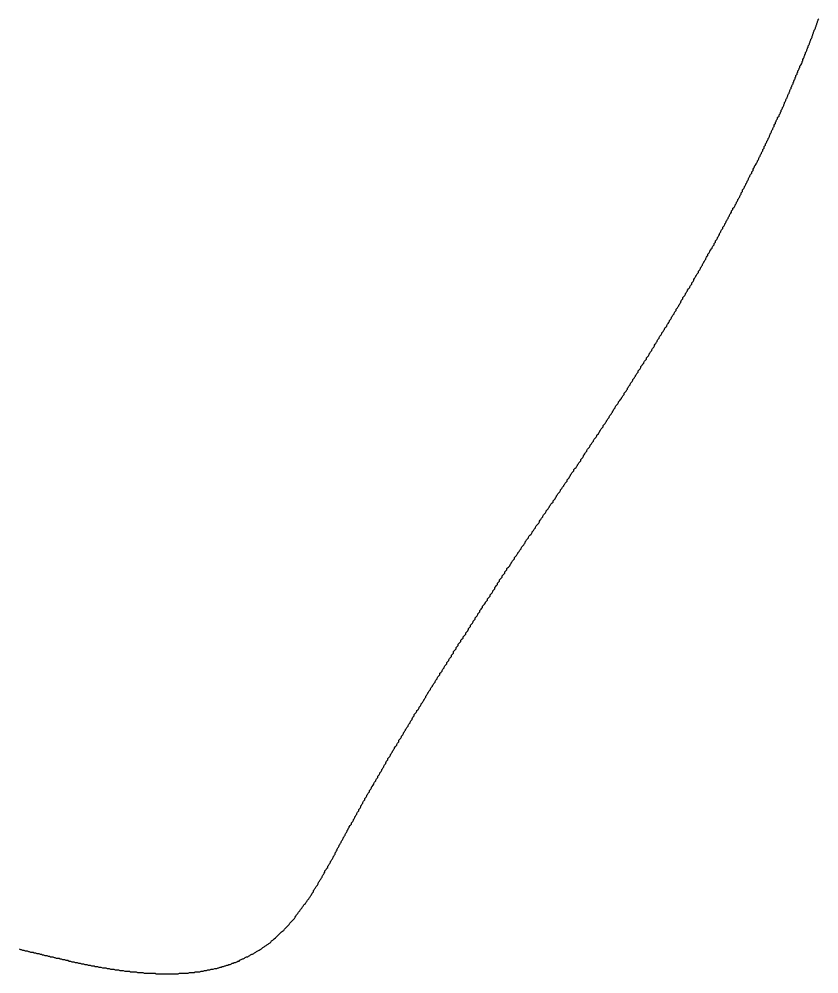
# Model space of a CAD drawing. Header units: millimetres. Extents: x 289 to 9778, y -894 to 6380.
# Drawn here: x 7143.59 to 7155.41, y 351.42 to 365.52 of the extents above; entities that cross this region are included whole.
import ezdxf

# ---------------------------------------------------------------- set-up
doc = ezdxf.new("R2010")
doc.units = ezdxf.units.MM

msp = doc.modelspace()

# ---------------------------------------------------------------- linework, layer by layer
msp.add_polyline3d([(7143.59, 351.788, 0), (7143.61, 351.778, 0), (7143.62, 351.778, 0), (7143.64, 351.768, 0), (7143.66, 351.768, 0), (7143.68, 351.758, 0), (7143.69, 351.758, 0), (7143.71, 351.758, 0), (7143.73, 351.748, 0), (7143.74, 351.748, 0), (7143.76, 351.738, 0), (7143.78, 351.738, 0), (7143.8, 351.738, 0), (7143.81, 351.728, 0), (7143.83, 351.728, 0), (7143.85, 351.718, 0), (7143.86, 351.718, 0), (7143.88, 351.718, 0), (7143.9, 351.708, 0), (7143.92, 351.708, 0), (7143.93, 351.698, 0), (7143.95, 351.698, 0), (7143.97, 351.688, 0), (7143.99, 351.688, 0), (7144, 351.688, 0), (7144.02, 351.678, 0), (7144.04, 351.678, 0), (7144.05, 351.668, 0), (7144.07, 351.668, 0), (7144.09, 351.668, 0), (7144.11, 351.658, 0), (7144.12, 351.658, 0), (7144.14, 351.648, 0), (7144.16, 351.648, 0), (7144.18, 351.648, 0), (7144.19, 351.638, 0), (7144.21, 351.638, 0), (7144.23, 351.628, 0), (7144.25, 351.628, 0), (7144.26, 351.628, 0), (7144.28, 351.618, 0), (7144.3, 351.618, 0), (7144.31, 351.618, 0), (7144.33, 351.608, 0), (7144.35, 351.608, 0), (7144.37, 351.598, 0), (7144.38, 351.598, 0), (7144.4, 351.598, 0), (7144.42, 351.588, 0), (7144.44, 351.588, 0), (7144.45, 351.588, 0), (7144.47, 351.578, 0), (7144.49, 351.578, 0), (7144.51, 351.568, 0), (7144.52, 351.568, 0), (7144.54, 351.568, 0), (7144.56, 351.558, 0), (7144.57, 351.558, 0), (7144.59, 351.558, 0), (7144.61, 351.548, 0), (7144.63, 351.548, 0), (7144.64, 351.548, 0), (7144.66, 351.538, 0), (7144.68, 351.538, 0), (7144.7, 351.538, 0), (7144.71, 351.528, 0), (7144.73, 351.528, 0), (7144.75, 351.528, 0), (7144.77, 351.518, 0), (7144.78, 351.518, 0), (7144.8, 351.518, 0), (7144.82, 351.508, 0), (7144.84, 351.508, 0), (7144.85, 351.508, 0), (7144.87, 351.508, 0), (7144.89, 351.498, 0), (7144.9, 351.498, 0), (7144.92, 351.498, 0), (7144.94, 351.488, 0), (7144.96, 351.488, 0), (7144.97, 351.488, 0), (7144.99, 351.488, 0), (7145.01, 351.478, 0), (7145.03, 351.478, 0), (7145.04, 351.478, 0), (7145.06, 351.478, 0), (7145.08, 351.468, 0), (7145.1, 351.468, 0), (7145.11, 351.468, 0), (7145.13, 351.468, 0), (7145.15, 351.458, 0), (7145.16, 351.458, 0), (7145.18, 351.458, 0), (7145.2, 351.458, 0), (7145.22, 351.458, 0), (7145.23, 351.448, 0), (7145.25, 351.448, 0), (7145.27, 351.448, 0), (7145.29, 351.448, 0), (7145.3, 351.448, 0), (7145.32, 351.448, 0), (7145.34, 351.438, 0), (7145.35, 351.438, 0), (7145.37, 351.438, 0), (7145.39, 351.438, 0), (7145.41, 351.438, 0), (7145.42, 351.438, 0), (7145.44, 351.428, 0), (7145.46, 351.428, 0), (7145.48, 351.428, 0), (7145.49, 351.428, 0), (7145.51, 351.428, 0), (7145.53, 351.428, 0), (7145.54, 351.428, 0), (7145.56, 351.428, 0), (7145.58, 351.428, 0), (7145.6, 351.428, 0), (7145.61, 351.418, 0), (7145.63, 351.418, 0), (7145.65, 351.418, 0), (7145.66, 351.418, 0), (7145.68, 351.418, 0), (7145.7, 351.418, 0), (7145.72, 351.418, 0), (7145.73, 351.418, 0), (7145.75, 351.418, 0), (7145.77, 351.418, 0), (7145.78, 351.418, 0), (7145.8, 351.418, 0), (7145.82, 351.418, 0), (7145.84, 351.418, 0), (7145.85, 351.418, 0), (7145.87, 351.418, 0), (7145.89, 351.418, 0), (7145.9, 351.418, 0), (7145.92, 351.418, 0), (7145.94, 351.418, 0), (7145.96, 351.428, 0), (7145.97, 351.428, 0), (7145.99, 351.428, 0), (7146.01, 351.428, 0), (7146.02, 351.428, 0), (7146.04, 351.428, 0), (7146.06, 351.428, 0), (7146.07, 351.428, 0), (7146.09, 351.428, 0), (7146.11, 351.438, 0), (7146.13, 351.438, 0), (7146.14, 351.438, 0), (7146.16, 351.438, 0), (7146.18, 351.438, 0), (7146.19, 351.448, 0), (7146.21, 351.448, 0), (7146.23, 351.448, 0), (7146.24, 351.448, 0), (7146.26, 351.448, 0), (7146.28, 351.458, 0), (7146.29, 351.458, 0), (7146.31, 351.458, 0), (7146.33, 351.468, 0), (7146.34, 351.468, 0), (7146.36, 351.468, 0), (7146.38, 351.478, 0), (7146.39, 351.478, 0), (7146.41, 351.478, 0), (7146.43, 351.488, 0), (7146.44, 351.488, 0), (7146.46, 351.488, 0), (7146.48, 351.498, 0), (7146.49, 351.498, 0), (7146.51, 351.498, 0), (7146.53, 351.508, 0), (7146.54, 351.508, 0), (7146.56, 351.518, 0), (7146.58, 351.518, 0), (7146.59, 351.528, 0), (7146.61, 351.528, 0), (7146.63, 351.538, 0), (7146.64, 351.538, 0), (7146.66, 351.548, 0), (7146.68, 351.548, 0), (7146.69, 351.558, 0), (7146.71, 351.558, 0), (7146.73, 351.568, 0), (7146.74, 351.578, 0), (7146.76, 351.578, 0), (7146.77, 351.588, 0), (7146.79, 351.588, 0), (7146.81, 351.598, 0), (7146.82, 351.608, 0), (7146.84, 351.608, 0), (7146.85, 351.618, 0), (7146.87, 351.628, 0), (7146.89, 351.638, 0), (7146.9, 351.638, 0), (7146.92, 351.648, 0), (7146.93, 351.658, 0), (7146.95, 351.668, 0), (7146.97, 351.668, 0), (7146.98, 351.678, 0), (7147, 351.688, 0), (7147.01, 351.698, 0), (7147.03, 351.708, 0), (7147.04, 351.708, 0), (7147.06, 351.718, 0), (7147.07, 351.728, 0), (7147.09, 351.738, 0), (7147.1, 351.748, 0), (7147.12, 351.758, 0), (7147.14, 351.768, 0), (7147.15, 351.778, 0), (7147.17, 351.788, 0), (7147.18, 351.798, 0), (7147.19, 351.808, 0), (7147.21, 351.818, 0), (7147.22, 351.828, 0), (7147.24, 351.838, 0), (7147.25, 351.848, 0), (7147.27, 351.858, 0), (7147.28, 351.868, 0), (7147.3, 351.878, 0), (7147.31, 351.888, 0), (7147.32, 351.908, 0), (7147.34, 351.918, 0), (7147.35, 351.928, 0), (7147.36, 351.938, 0), (7147.38, 351.948, 0), (7147.39, 351.958, 0), (7147.41, 351.978, 0), (7147.42, 351.988, 0), (7147.43, 351.998, 0), (7147.44, 352.008, 0), (7147.46, 352.028, 0), (7147.47, 352.038, 0), (7147.48, 352.048, 0), (7147.5, 352.058, 0), (7147.51, 352.078, 0), (7147.52, 352.088, 0), (7147.53, 352.098, 0), (7147.54, 352.108, 0), (7147.56, 352.128, 0), (7147.57, 352.138, 0), (7147.58, 352.148, 0), (7147.59, 352.168, 0), (7147.6, 352.178, 0), (7147.61, 352.188, 0), (7147.62, 352.198, 0), (7147.64, 352.218, 0), (7147.65, 352.228, 0), (7147.66, 352.238, 0), (7147.67, 352.258, 0), (7147.68, 352.268, 0), (7147.69, 352.288, 0), (7147.7, 352.298, 0), (7147.71, 352.308, 0), (7147.72, 352.328, 0), (7147.73, 352.338, 0), (7147.74, 352.348, 0), (7147.75, 352.368, 0), (7147.76, 352.378, 0), (7147.77, 352.388, 0), (7147.78, 352.408, 0), (7147.79, 352.418, 0), (7147.8, 352.438, 0), (7147.81, 352.448, 0), (7147.82, 352.458, 0), (7147.83, 352.478, 0), (7147.84, 352.488, 0), (7147.85, 352.508, 0), (7147.86, 352.518, 0), (7147.87, 352.528, 0), (7147.88, 352.548, 0), (7147.89, 352.558, 0), (7147.9, 352.578, 0), (7147.91, 352.588, 0), (7147.92, 352.608, 0), (7147.93, 352.618, 0), (7147.94, 352.628, 0), (7147.94, 352.648, 0), (7147.95, 352.658, 0), (7147.96, 352.678, 0), (7147.97, 352.688, 0), (7147.98, 352.708, 0), (7147.99, 352.718, 0), (7148, 352.728, 0), (7148.01, 352.748, 0), (7148.01, 352.758, 0), (7148.02, 352.778, 0), (7148.03, 352.788, 0), (7148.04, 352.808, 0), (7148.05, 352.818, 0), (7148.06, 352.838, 0), (7148.07, 352.848, 0), (7148.07, 352.858, 0), (7148.08, 352.878, 0), (7148.09, 352.888, 0), (7148.1, 352.908, 0), (7148.11, 352.918, 0), (7148.11, 352.938, 0), (7148.12, 352.948, 0), (7148.13, 352.958, 0), (7148.14, 352.978, 0), (7148.15, 352.988, 0), (7148.15, 353.008, 0), (7148.16, 353.018, 0), (7148.17, 353.038, 0), (7148.18, 353.048, 0), (7148.19, 353.068, 0), (7148.19, 353.078, 0), (7148.2, 353.088, 0), (7148.21, 353.108, 0), (7148.22, 353.118, 0), (7148.23, 353.138, 0), (7148.23, 353.148, 0), (7148.24, 353.158, 0), (7148.25, 353.178, 0), (7148.26, 353.188, 0), (7148.26, 353.208, 0), (7148.27, 353.218, 0), (7148.28, 353.238, 0), (7148.29, 353.248, 0), (7148.29, 353.258, 0), (7148.3, 353.278, 0), (7148.31, 353.288, 0), (7148.32, 353.308, 0), (7148.32, 353.318, 0), (7148.33, 353.328, 0), (7148.34, 353.348, 0), (7148.35, 353.358, 0), (7148.35, 353.368, 0), (7148.36, 353.388, 0), (7148.37, 353.398, 0), (7148.38, 353.418, 0), (7148.38, 353.428, 0), (7148.39, 353.438, 0), (7148.4, 353.458, 0), (7148.41, 353.468, 0), (7148.41, 353.478, 0), (7148.42, 353.498, 0), (7148.43, 353.508, 0), (7148.44, 353.528, 0), (7148.44, 353.538, 0), (7148.45, 353.548, 0), (7148.46, 353.568, 0), (7148.47, 353.578, 0), (7148.47, 353.588, 0), (7148.48, 353.608, 0), (7148.49, 353.618, 0), (7148.5, 353.628, 0), (7148.5, 353.648, 0), (7148.51, 353.658, 0), (7148.52, 353.668, 0), (7148.53, 353.688, 0), (7148.53, 353.698, 0), (7148.54, 353.708, 0), (7148.55, 353.728, 0), (7148.55, 353.738, 0), (7148.56, 353.748, 0), (7148.57, 353.768, 0), (7148.58, 353.778, 0), (7148.58, 353.788, 0), (7148.59, 353.808, 0), (7148.6, 353.818, 0), (7148.61, 353.828, 0), (7148.61, 353.848, 0), (7148.62, 353.858, 0), (7148.63, 353.868, 0), (7148.64, 353.888, 0), (7148.64, 353.898, 0), (7148.65, 353.908, 0), (7148.66, 353.928, 0), (7148.67, 353.938, 0), (7148.67, 353.948, 0), (7148.68, 353.968, 0), (7148.69, 353.978, 0), (7148.7, 353.988, 0), (7148.7, 354.008, 0), (7148.71, 354.018, 0), (7148.72, 354.028, 0), (7148.73, 354.048, 0), (7148.73, 354.058, 0), (7148.74, 354.068, 0), (7148.75, 354.088, 0), (7148.76, 354.098, 0), (7148.77, 354.108, 0), (7148.77, 354.128, 0), (7148.78, 354.138, 0), (7148.79, 354.148, 0), (7148.8, 354.168, 0), (7148.8, 354.178, 0), (7148.81, 354.188, 0), (7148.82, 354.208, 0), (7148.83, 354.218, 0), (7148.83, 354.228, 0), (7148.84, 354.248, 0), (7148.85, 354.258, 0), (7148.86, 354.268, 0), (7148.86, 354.278, 0), (7148.87, 354.298, 0), (7148.88, 354.308, 0), (7148.89, 354.318, 0), (7148.89, 354.338, 0), (7148.9, 354.348, 0), (7148.91, 354.358, 0), (7148.92, 354.378, 0), (7148.92, 354.388, 0), (7148.93, 354.398, 0), (7148.94, 354.408, 0), (7148.95, 354.428, 0), (7148.95, 354.438, 0), (7148.96, 354.448, 0), (7148.97, 354.468, 0), (7148.98, 354.478, 0), (7148.98, 354.488, 0), (7148.99, 354.508, 0), (7149, 354.518, 0), (7149.01, 354.528, 0), (7149.01, 354.538, 0), (7149.02, 354.558, 0), (7149.03, 354.568, 0), (7149.04, 354.578, 0), (7149.04, 354.598, 0), (7149.05, 354.608, 0), (7149.06, 354.618, 0), (7149.07, 354.628, 0), (7149.08, 354.648, 0), (7149.08, 354.658, 0), (7149.09, 354.668, 0), (7149.1, 354.688, 0), (7149.11, 354.698, 0), (7149.11, 354.708, 0), (7149.12, 354.718, 0), (7149.13, 354.738, 0), (7149.14, 354.748, 0), (7149.14, 354.758, 0), (7149.15, 354.778, 0), (7149.16, 354.788, 0), (7149.17, 354.798, 0), (7149.17, 354.808, 0), (7149.18, 354.828, 0), (7149.19, 354.838, 0), (7149.2, 354.848, 0), (7149.2, 354.868, 0), (7149.21, 354.878, 0), (7149.22, 354.888, 0), (7149.23, 354.898, 0), (7149.24, 354.918, 0), (7149.24, 354.928, 0), (7149.25, 354.938, 0), (7149.26, 354.948, 0), (7149.27, 354.968, 0), (7149.27, 354.978, 0), (7149.28, 354.988, 0), (7149.29, 355.008, 0), (7149.3, 355.018, 0), (7149.3, 355.028, 0), (7149.31, 355.038, 0), (7149.32, 355.058, 0), (7149.33, 355.068, 0), (7149.34, 355.078, 0), (7149.34, 355.088, 0), (7149.35, 355.108, 0), (7149.36, 355.118, 0), (7149.37, 355.128, 0), (7149.37, 355.138, 0), (7149.38, 355.158, 0), (7149.39, 355.168, 0), (7149.4, 355.178, 0), (7149.4, 355.188, 0), (7149.41, 355.208, 0), (7149.42, 355.218, 0), (7149.43, 355.228, 0), (7149.43, 355.248, 0), (7149.44, 355.258, 0), (7149.45, 355.268, 0), (7149.46, 355.278, 0), (7149.47, 355.298, 0), (7149.47, 355.308, 0), (7149.48, 355.318, 0), (7149.49, 355.328, 0), (7149.5, 355.348, 0), (7149.5, 355.358, 0), (7149.51, 355.368, 0), (7149.52, 355.378, 0), (7149.53, 355.398, 0), (7149.53, 355.408, 0), (7149.54, 355.418, 0), (7149.55, 355.428, 0), (7149.56, 355.448, 0), (7149.57, 355.458, 0), (7149.57, 355.468, 0), (7149.58, 355.478, 0), (7149.59, 355.498, 0), (7149.6, 355.508, 0), (7149.6, 355.518, 0), (7149.61, 355.528, 0), (7149.62, 355.548, 0), (7149.63, 355.558, 0), (7149.63, 355.568, 0), (7149.64, 355.578, 0), (7149.65, 355.598, 0), (7149.66, 355.608, 0), (7149.67, 355.618, 0), (7149.67, 355.628, 0), (7149.68, 355.648, 0), (7149.69, 355.658, 0), (7149.7, 355.668, 0), (7149.7, 355.678, 0), (7149.71, 355.688, 0), (7149.72, 355.708, 0), (7149.73, 355.718, 0), (7149.74, 355.728, 0), (7149.74, 355.738, 0), (7149.75, 355.758, 0), (7149.76, 355.768, 0), (7149.77, 355.778, 0), (7149.77, 355.788, 0), (7149.78, 355.808, 0), (7149.79, 355.818, 0), (7149.8, 355.828, 0), (7149.81, 355.838, 0), (7149.81, 355.858, 0), (7149.82, 355.868, 0), (7149.83, 355.878, 0), (7149.84, 355.888, 0), (7149.84, 355.898, 0), (7149.85, 355.918, 0), (7149.86, 355.928, 0), (7149.87, 355.938, 0), (7149.87, 355.948, 0), (7149.88, 355.968, 0), (7149.89, 355.978, 0), (7149.9, 355.988, 0), (7149.91, 355.998, 0), (7149.91, 356.018, 0), (7149.92, 356.028, 0), (7149.93, 356.038, 0), (7149.94, 356.048, 0), (7149.94, 356.058, 0), (7149.95, 356.078, 0), (7149.96, 356.088, 0), (7149.97, 356.098, 0), (7149.98, 356.108, 0), (7149.98, 356.128, 0), (7149.99, 356.138, 0), (7150, 356.148, 0), (7150.01, 356.158, 0), (7150.01, 356.178, 0), (7150.02, 356.188, 0), (7150.03, 356.198, 0), (7150.04, 356.208, 0), (7150.05, 356.218, 0), (7150.05, 356.238, 0), (7150.06, 356.248, 0), (7150.07, 356.258, 0), (7150.08, 356.268, 0), (7150.08, 356.288, 0), (7150.09, 356.298, 0), (7150.1, 356.308, 0), (7150.11, 356.318, 0), (7150.12, 356.328, 0), (7150.12, 356.348, 0), (7150.13, 356.358, 0), (7150.14, 356.368, 0), (7150.15, 356.378, 0), (7150.15, 356.398, 0), (7150.16, 356.408, 0), (7150.17, 356.418, 0), (7150.18, 356.428, 0), (7150.19, 356.438, 0), (7150.19, 356.458, 0), (7150.2, 356.468, 0), (7150.21, 356.478, 0), (7150.22, 356.488, 0), (7150.23, 356.508, 0), (7150.23, 356.518, 0), (7150.24, 356.528, 0), (7150.25, 356.538, 0), (7150.26, 356.548, 0), (7150.26, 356.568, 0), (7150.27, 356.578, 0), (7150.28, 356.588, 0), (7150.29, 356.598, 0), (7150.3, 356.618, 0), (7150.3, 356.628, 0), (7150.31, 356.638, 0), (7150.32, 356.648, 0), (7150.33, 356.658, 0), (7150.33, 356.678, 0), (7150.34, 356.688, 0), (7150.35, 356.698, 0), (7150.36, 356.708, 0), (7150.37, 356.728, 0), (7150.37, 356.738, 0), (7150.38, 356.748, 0), (7150.39, 356.758, 0), (7150.4, 356.768, 0), (7150.4, 356.788, 0), (7150.41, 356.798, 0), (7150.42, 356.808, 0), (7150.43, 356.818, 0), (7150.44, 356.828, 0), (7150.44, 356.848, 0), (7150.45, 356.858, 0), (7150.46, 356.868, 0), (7150.47, 356.878, 0), (7150.48, 356.898, 0), (7150.48, 356.908, 0), (7150.49, 356.918, 0), (7150.5, 356.928, 0), (7150.51, 356.938, 0), (7150.51, 356.958, 0), (7150.52, 356.968, 0), (7150.53, 356.978, 0), (7150.54, 356.988, 0), (7150.55, 356.998, 0), (7150.55, 357.018, 0), (7150.56, 357.028, 0), (7150.57, 357.038, 0), (7150.58, 357.048, 0), (7150.59, 357.068, 0), (7150.59, 357.078, 0), (7150.6, 357.088, 0), (7150.61, 357.098, 0), (7150.62, 357.108, 0), (7150.62, 357.128, 0), (7150.63, 357.138, 0), (7150.64, 357.148, 0), (7150.65, 357.158, 0), (7150.66, 357.168, 0), (7150.66, 357.188, 0), (7150.67, 357.198, 0), (7150.68, 357.208, 0), (7150.69, 357.218, 0), (7150.69, 357.238, 0), (7150.7, 357.248, 0), (7150.71, 357.258, 0), (7150.72, 357.268, 0), (7150.73, 357.278, 0), (7150.73, 357.298, 0), (7150.74, 357.308, 0), (7150.75, 357.318, 0), (7150.76, 357.328, 0), (7150.77, 357.338, 0), (7150.77, 357.358, 0), (7150.78, 357.368, 0), (7150.79, 357.378, 0), (7150.8, 357.388, 0), (7150.8, 357.408, 0), (7150.81, 357.418, 0), (7150.82, 357.428, 0), (7150.83, 357.438, 0), (7150.84, 357.448, 0), (7150.85, 357.468, 0), (7150.86, 357.478, 0), (7150.86, 357.488, 0), (7150.87, 357.498, 0), (7150.88, 357.518, 0), (7150.89, 357.528, 0), (7150.9, 357.538, 0), (7150.91, 357.548, 0), (7150.91, 357.568, 0), (7150.92, 357.578, 0), (7150.93, 357.588, 0), (7150.94, 357.598, 0), (7150.95, 357.618, 0), (7150.96, 357.628, 0), (7150.96, 357.638, 0), (7150.97, 357.648, 0), (7150.98, 357.658, 0), (7150.99, 357.678, 0), (7151, 357.688, 0), (7151.01, 357.698, 0), (7151.01, 357.708, 0), (7151.02, 357.728, 0), (7151.03, 357.738, 0), (7151.04, 357.748, 0), (7151.05, 357.758, 0), (7151.06, 357.778, 0), (7151.07, 357.788, 0), (7151.07, 357.798, 0), (7151.08, 357.808, 0), (7151.09, 357.828, 0), (7151.1, 357.838, 0), (7151.11, 357.848, 0), (7151.12, 357.858, 0), (7151.12, 357.868, 0), (7151.13, 357.888, 0), (7151.14, 357.898, 0), (7151.15, 357.908, 0), (7151.16, 357.918, 0), (7151.17, 357.938, 0), (7151.17, 357.948, 0), (7151.18, 357.958, 0), (7151.19, 357.968, 0), (7151.2, 357.988, 0), (7151.21, 357.998, 0), (7151.22, 358.008, 0), (7151.22, 358.018, 0), (7151.23, 358.038, 0), (7151.24, 358.048, 0), (7151.25, 358.058, 0), (7151.26, 358.068, 0), (7151.27, 358.078, 0), (7151.28, 358.098, 0), (7151.28, 358.108, 0), (7151.29, 358.118, 0), (7151.3, 358.128, 0), (7151.31, 358.148, 0), (7151.32, 358.158, 0), (7151.33, 358.168, 0), (7151.33, 358.178, 0), (7151.34, 358.198, 0), (7151.35, 358.208, 0), (7151.36, 358.218, 0), (7151.37, 358.228, 0), (7151.38, 358.248, 0), (7151.38, 358.258, 0), (7151.39, 358.268, 0), (7151.4, 358.278, 0), (7151.41, 358.288, 0), (7151.42, 358.308, 0), (7151.43, 358.318, 0), (7151.43, 358.328, 0), (7151.44, 358.338, 0), (7151.45, 358.358, 0), (7151.46, 358.368, 0), (7151.47, 358.378, 0), (7151.48, 358.388, 0), (7151.48, 358.408, 0), (7151.49, 358.418, 0), (7151.5, 358.428, 0), (7151.51, 358.438, 0), (7151.52, 358.458, 0), (7151.53, 358.468, 0), (7151.53, 358.478, 0), (7151.54, 358.488, 0), (7151.55, 358.508, 0), (7151.56, 358.518, 0), (7151.57, 358.528, 0), (7151.58, 358.538, 0), (7151.59, 358.558, 0), (7151.59, 358.568, 0), (7151.6, 358.578, 0), (7151.61, 358.588, 0), (7151.62, 358.608, 0), (7151.63, 358.618, 0), (7151.64, 358.628, 0), (7151.64, 358.638, 0), (7151.65, 358.648, 0), (7151.66, 358.668, 0), (7151.67, 358.678, 0), (7151.68, 358.688, 0), (7151.69, 358.698, 0), (7151.69, 358.718, 0), (7151.7, 358.728, 0), (7151.71, 358.738, 0), (7151.72, 358.748, 0), (7151.73, 358.768, 0), (7151.74, 358.778, 0), (7151.74, 358.788, 0), (7151.75, 358.798, 0), (7151.76, 358.818, 0), (7151.77, 358.828, 0), (7151.78, 358.838, 0), (7151.79, 358.848, 0), (7151.79, 358.868, 0), (7151.8, 358.878, 0), (7151.81, 358.888, 0), (7151.82, 358.898, 0), (7151.83, 358.918, 0), (7151.84, 358.928, 0), (7151.84, 358.938, 0), (7151.85, 358.948, 0), (7151.86, 358.968, 0), (7151.87, 358.978, 0), (7151.88, 358.988, 0), (7151.89, 358.998, 0), (7151.89, 359.018, 0), (7151.9, 359.028, 0), (7151.91, 359.038, 0), (7151.92, 359.048, 0), (7151.93, 359.068, 0), (7151.93, 359.078, 0), (7151.94, 359.088, 0), (7151.95, 359.098, 0), (7151.96, 359.118, 0), (7151.97, 359.128, 0), (7151.98, 359.138, 0), (7151.98, 359.148, 0), (7151.99, 359.168, 0), (7152, 359.178, 0), (7152.01, 359.188, 0), (7152.02, 359.198, 0), (7152.03, 359.218, 0), (7152.03, 359.228, 0), (7152.04, 359.238, 0), (7152.05, 359.248, 0), (7152.06, 359.268, 0), (7152.07, 359.278, 0), (7152.08, 359.288, 0), (7152.08, 359.298, 0), (7152.09, 359.318, 0), (7152.1, 359.328, 0), (7152.11, 359.338, 0), (7152.12, 359.348, 0), (7152.13, 359.368, 0), (7152.13, 359.378, 0), (7152.14, 359.388, 0), (7152.15, 359.398, 0), (7152.16, 359.418, 0), (7152.17, 359.428, 0), (7152.17, 359.438, 0), (7152.18, 359.448, 0), (7152.19, 359.468, 0), (7152.2, 359.478, 0), (7152.21, 359.488, 0), (7152.22, 359.498, 0), (7152.22, 359.518, 0), (7152.23, 359.528, 0), (7152.24, 359.538, 0), (7152.25, 359.548, 0), (7152.26, 359.568, 0), (7152.27, 359.578, 0), (7152.27, 359.588, 0), (7152.28, 359.598, 0), (7152.29, 359.618, 0), (7152.3, 359.628, 0), (7152.31, 359.638, 0), (7152.31, 359.648, 0), (7152.32, 359.668, 0), (7152.33, 359.678, 0), (7152.34, 359.688, 0), (7152.35, 359.708, 0), (7152.36, 359.718, 0), (7152.36, 359.728, 0), (7152.37, 359.738, 0), (7152.38, 359.758, 0), (7152.39, 359.768, 0), (7152.4, 359.778, 0), (7152.4, 359.788, 0), (7152.41, 359.808, 0), (7152.42, 359.818, 0), (7152.43, 359.828, 0), (7152.44, 359.838, 0), (7152.45, 359.858, 0), (7152.45, 359.868, 0), (7152.46, 359.878, 0), (7152.47, 359.888, 0), (7152.48, 359.908, 0), (7152.49, 359.918, 0), (7152.49, 359.928, 0), (7152.5, 359.938, 0), (7152.51, 359.958, 0), (7152.52, 359.968, 0), (7152.53, 359.978, 0), (7152.53, 359.998, 0), (7152.54, 360.008, 0), (7152.55, 360.018, 0), (7152.56, 360.028, 0), (7152.57, 360.048, 0), (7152.58, 360.058, 0), (7152.58, 360.068, 0), (7152.59, 360.078, 0), (7152.6, 360.098, 0), (7152.61, 360.108, 0), (7152.62, 360.118, 0), (7152.62, 360.128, 0), (7152.63, 360.148, 0), (7152.64, 360.158, 0), (7152.65, 360.168, 0), (7152.66, 360.188, 0), (7152.66, 360.198, 0), (7152.67, 360.208, 0), (7152.68, 360.218, 0), (7152.69, 360.238, 0), (7152.7, 360.248, 0), (7152.7, 360.258, 0), (7152.71, 360.268, 0), (7152.72, 360.288, 0), (7152.73, 360.298, 0), (7152.74, 360.308, 0), (7152.74, 360.328, 0), (7152.75, 360.338, 0), (7152.76, 360.348, 0), (7152.77, 360.358, 0), (7152.78, 360.378, 0), (7152.78, 360.388, 0), (7152.79, 360.398, 0), (7152.8, 360.408, 0), (7152.81, 360.428, 0), (7152.82, 360.438, 0), (7152.82, 360.448, 0), (7152.83, 360.468, 0), (7152.84, 360.478, 0), (7152.85, 360.488, 0), (7152.86, 360.498, 0), (7152.86, 360.518, 0), (7152.87, 360.528, 0), (7152.88, 360.538, 0), (7152.89, 360.548, 0), (7152.9, 360.568, 0), (7152.9, 360.578, 0), (7152.91, 360.588, 0), (7152.92, 360.608, 0), (7152.93, 360.618, 0), (7152.94, 360.628, 0), (7152.94, 360.638, 0), (7152.95, 360.658, 0), (7152.96, 360.668, 0), (7152.97, 360.678, 0), (7152.98, 360.698, 0), (7152.98, 360.708, 0), (7152.99, 360.718, 0), (7153, 360.728, 0), (7153.01, 360.748, 0), (7153.02, 360.758, 0), (7153.02, 360.768, 0), (7153.03, 360.788, 0), (7153.04, 360.798, 0), (7153.05, 360.808, 0), (7153.05, 360.818, 0), (7153.06, 360.838, 0), (7153.07, 360.848, 0), (7153.08, 360.858, 0), (7153.09, 360.878, 0), (7153.09, 360.888, 0), (7153.1, 360.898, 0), (7153.11, 360.908, 0), (7153.12, 360.928, 0), (7153.13, 360.938, 0), (7153.13, 360.948, 0), (7153.14, 360.968, 0), (7153.15, 360.978, 0), (7153.16, 360.988, 0), (7153.16, 360.998, 0), (7153.17, 361.018, 0), (7153.18, 361.028, 0), (7153.19, 361.038, 0), (7153.2, 361.058, 0), (7153.2, 361.068, 0), (7153.21, 361.078, 0), (7153.22, 361.088, 0), (7153.23, 361.108, 0), (7153.23, 361.118, 0), (7153.24, 361.128, 0), (7153.25, 361.148, 0), (7153.26, 361.158, 0), (7153.27, 361.168, 0), (7153.27, 361.178, 0), (7153.28, 361.198, 0), (7153.29, 361.208, 0), (7153.3, 361.218, 0), (7153.3, 361.238, 0), (7153.31, 361.248, 0), (7153.32, 361.258, 0), (7153.33, 361.278, 0), (7153.34, 361.288, 0), (7153.34, 361.298, 0), (7153.35, 361.308, 0), (7153.36, 361.328, 0), (7153.37, 361.338, 0), (7153.37, 361.348, 0), (7153.38, 361.368, 0), (7153.39, 361.378, 0), (7153.4, 361.388, 0), (7153.4, 361.408, 0), (7153.41, 361.418, 0), (7153.42, 361.428, 0), (7153.43, 361.438, 0), (7153.44, 361.458, 0), (7153.44, 361.468, 0), (7153.45, 361.478, 0), (7153.46, 361.498, 0), (7153.47, 361.508, 0), (7153.47, 361.518, 0), (7153.48, 361.538, 0), (7153.49, 361.548, 0), (7153.5, 361.558, 0), (7153.5, 361.568, 0), (7153.51, 361.588, 0), (7153.52, 361.598, 0), (7153.53, 361.608, 0), (7153.53, 361.628, 0), (7153.54, 361.638, 0), (7153.55, 361.648, 0), (7153.56, 361.668, 0), (7153.56, 361.678, 0), (7153.57, 361.688, 0), (7153.58, 361.708, 0), (7153.59, 361.718, 0), (7153.59, 361.728, 0), (7153.6, 361.738, 0), (7153.61, 361.758, 0), (7153.62, 361.768, 0), (7153.63, 361.778, 0), (7153.63, 361.798, 0), (7153.64, 361.808, 0), (7153.65, 361.818, 0), (7153.66, 361.838, 0), (7153.66, 361.848, 0), (7153.67, 361.858, 0), (7153.68, 361.878, 0), (7153.69, 361.888, 0), (7153.69, 361.898, 0), (7153.7, 361.918, 0), (7153.71, 361.928, 0), (7153.71, 361.938, 0), (7153.72, 361.948, 0), (7153.73, 361.968, 0), (7153.74, 361.978, 0), (7153.74, 361.988, 0), (7153.75, 362.008, 0), (7153.76, 362.018, 0), (7153.77, 362.028, 0), (7153.77, 362.048, 0), (7153.78, 362.058, 0), (7153.79, 362.068, 0), (7153.8, 362.088, 0), (7153.8, 362.098, 0), (7153.81, 362.108, 0), (7153.82, 362.128, 0), (7153.83, 362.138, 0), (7153.83, 362.148, 0), (7153.84, 362.168, 0), (7153.85, 362.178, 0), (7153.86, 362.188, 0), (7153.86, 362.208, 0), (7153.87, 362.218, 0), (7153.88, 362.228, 0), (7153.88, 362.248, 0), (7153.89, 362.258, 0), (7153.9, 362.268, 0), (7153.91, 362.288, 0), (7153.91, 362.298, 0), (7153.92, 362.308, 0), (7153.93, 362.328, 0), (7153.94, 362.338, 0), (7153.94, 362.348, 0), (7153.95, 362.368, 0), (7153.96, 362.378, 0), (7153.96, 362.388, 0), (7153.97, 362.408, 0), (7153.98, 362.418, 0), (7153.99, 362.428, 0), (7153.99, 362.448, 0), (7154, 362.458, 0), (7154.01, 362.468, 0), (7154.02, 362.488, 0), (7154.02, 362.498, 0), (7154.03, 362.508, 0), (7154.04, 362.528, 0), (7154.04, 362.538, 0), (7154.05, 362.548, 0), (7154.06, 362.568, 0), (7154.07, 362.578, 0), (7154.07, 362.588, 0), (7154.08, 362.608, 0), (7154.09, 362.618, 0), (7154.09, 362.628, 0), (7154.1, 362.648, 0), (7154.11, 362.658, 0), (7154.12, 362.668, 0), (7154.12, 362.688, 0), (7154.13, 362.698, 0), (7154.14, 362.708, 0), (7154.14, 362.728, 0), (7154.15, 362.738, 0), (7154.16, 362.748, 0), (7154.17, 362.768, 0), (7154.17, 362.778, 0), (7154.18, 362.788, 0), (7154.19, 362.808, 0), (7154.19, 362.818, 0), (7154.2, 362.828, 0), (7154.21, 362.848, 0), (7154.21, 362.858, 0), (7154.22, 362.868, 0), (7154.23, 362.888, 0), (7154.24, 362.898, 0), (7154.24, 362.908, 0), (7154.25, 362.928, 0), (7154.26, 362.938, 0), (7154.26, 362.958, 0), (7154.27, 362.968, 0), (7154.28, 362.978, 0), (7154.28, 362.998, 0), (7154.29, 363.008, 0), (7154.3, 363.018, 0), (7154.31, 363.038, 0), (7154.31, 363.048, 0), (7154.32, 363.058, 0), (7154.33, 363.078, 0), (7154.33, 363.088, 0), (7154.34, 363.098, 0), (7154.35, 363.118, 0), (7154.35, 363.128, 0), (7154.36, 363.138, 0), (7154.37, 363.158, 0), (7154.37, 363.168, 0), (7154.38, 363.188, 0), (7154.39, 363.198, 0), (7154.39, 363.208, 0), (7154.4, 363.228, 0), (7154.41, 363.238, 0), (7154.42, 363.248, 0), (7154.42, 363.268, 0), (7154.43, 363.278, 0), (7154.44, 363.288, 0), (7154.44, 363.308, 0), (7154.45, 363.318, 0), (7154.46, 363.338, 0), (7154.46, 363.348, 0), (7154.47, 363.358, 0), (7154.48, 363.378, 0), (7154.48, 363.388, 0), (7154.49, 363.398, 0), (7154.5, 363.418, 0), (7154.5, 363.428, 0), (7154.51, 363.438, 0), (7154.52, 363.458, 0), (7154.52, 363.468, 0), (7154.53, 363.488, 0), (7154.54, 363.498, 0), (7154.54, 363.508, 0), (7154.55, 363.528, 0), (7154.56, 363.538, 0), (7154.56, 363.548, 0), (7154.57, 363.568, 0), (7154.58, 363.578, 0), (7154.58, 363.598, 0), (7154.59, 363.608, 0), (7154.6, 363.618, 0), (7154.6, 363.638, 0), (7154.61, 363.648, 0), (7154.62, 363.658, 0), (7154.62, 363.678, 0), (7154.63, 363.688, 0), (7154.64, 363.708, 0), (7154.64, 363.718, 0), (7154.65, 363.728, 0), (7154.66, 363.748, 0), (7154.66, 363.758, 0), (7154.67, 363.768, 0), (7154.68, 363.788, 0), (7154.68, 363.798, 0), (7154.69, 363.818, 0), (7154.69, 363.828, 0), (7154.7, 363.838, 0), (7154.71, 363.858, 0), (7154.71, 363.868, 0), (7154.72, 363.888, 0), (7154.73, 363.898, 0), (7154.73, 363.908, 0), (7154.74, 363.928, 0), (7154.75, 363.938, 0), (7154.75, 363.958, 0), (7154.76, 363.968, 0), (7154.77, 363.978, 0), (7154.77, 363.998, 0), (7154.78, 364.008, 0), (7154.78, 364.018, 0), (7154.79, 364.038, 0), (7154.8, 364.048, 0), (7154.8, 364.068, 0), (7154.81, 364.078, 0), (7154.82, 364.088, 0), (7154.82, 364.108, 0), (7154.83, 364.118, 0), (7154.84, 364.138, 0), (7154.84, 364.148, 0), (7154.85, 364.158, 0), (7154.85, 364.178, 0), (7154.86, 364.188, 0), (7154.87, 364.208, 0), (7154.87, 364.218, 0), (7154.88, 364.228, 0), (7154.89, 364.248, 0), (7154.89, 364.258, 0), (7154.9, 364.278, 0), (7154.9, 364.288, 0), (7154.91, 364.298, 0), (7154.92, 364.318, 0), (7154.92, 364.328, 0), (7154.93, 364.348, 0), (7154.94, 364.358, 0), (7154.94, 364.368, 0), (7154.95, 364.388, 0), (7154.95, 364.398, 0), (7154.96, 364.418, 0), (7154.97, 364.428, 0), (7154.97, 364.438, 0), (7154.98, 364.458, 0), (7154.98, 364.468, 0), (7154.99, 364.488, 0), (7155, 364.498, 0), (7155, 364.518, 0), (7155.01, 364.528, 0), (7155.01, 364.538, 0), (7155.02, 364.558, 0), (7155.03, 364.568, 0), (7155.03, 364.588, 0), (7155.04, 364.598, 0), (7155.04, 364.608, 0), (7155.05, 364.628, 0), (7155.06, 364.638, 0), (7155.06, 364.658, 0), (7155.07, 364.668, 0), (7155.07, 364.688, 0), (7155.08, 364.698, 0), (7155.09, 364.708, 0), (7155.09, 364.728, 0), (7155.1, 364.738, 0), (7155.1, 364.758, 0), (7155.11, 364.768, 0), (7155.12, 364.788, 0), (7155.12, 364.798, 0), (7155.13, 364.808, 0), (7155.13, 364.828, 0), (7155.14, 364.838, 0), (7155.15, 364.858, 0), (7155.15, 364.868, 0), (7155.16, 364.878, 0), (7155.16, 364.898, 0), (7155.17, 364.908, 0), (7155.17, 364.928, 0), (7155.18, 364.938, 0), (7155.19, 364.958, 0), (7155.19, 364.968, 0), (7155.2, 364.988, 0), (7155.2, 364.998, 0), (7155.21, 365.008, 0), (7155.21, 365.028, 0), (7155.22, 365.038, 0), (7155.23, 365.058, 0), (7155.23, 365.068, 0), (7155.24, 365.088, 0), (7155.24, 365.098, 0), (7155.25, 365.108, 0), (7155.25, 365.128, 0), (7155.26, 365.138, 0), (7155.27, 365.158, 0), (7155.27, 365.168, 0), (7155.28, 365.188, 0), (7155.28, 365.198, 0), (7155.29, 365.218, 0), (7155.29, 365.228, 0), (7155.3, 365.238, 0), (7155.31, 365.258, 0), (7155.31, 365.268, 0), (7155.32, 365.288, 0), (7155.32, 365.298, 0), (7155.33, 365.318, 0), (7155.33, 365.328, 0), (7155.34, 365.348, 0), (7155.34, 365.358, 0), (7155.35, 365.368, 0), (7155.36, 365.388, 0), (7155.36, 365.398, 0), (7155.37, 365.418, 0), (7155.37, 365.428, 0), (7155.38, 365.448, 0), (7155.38, 365.458, 0), (7155.39, 365.478, 0), (7155.39, 365.488, 0), (7155.4, 365.508, 0), (7155.4, 365.518, 0), (7155.41, 365.528, 0)])

doc.saveas('drawing.dxf')
